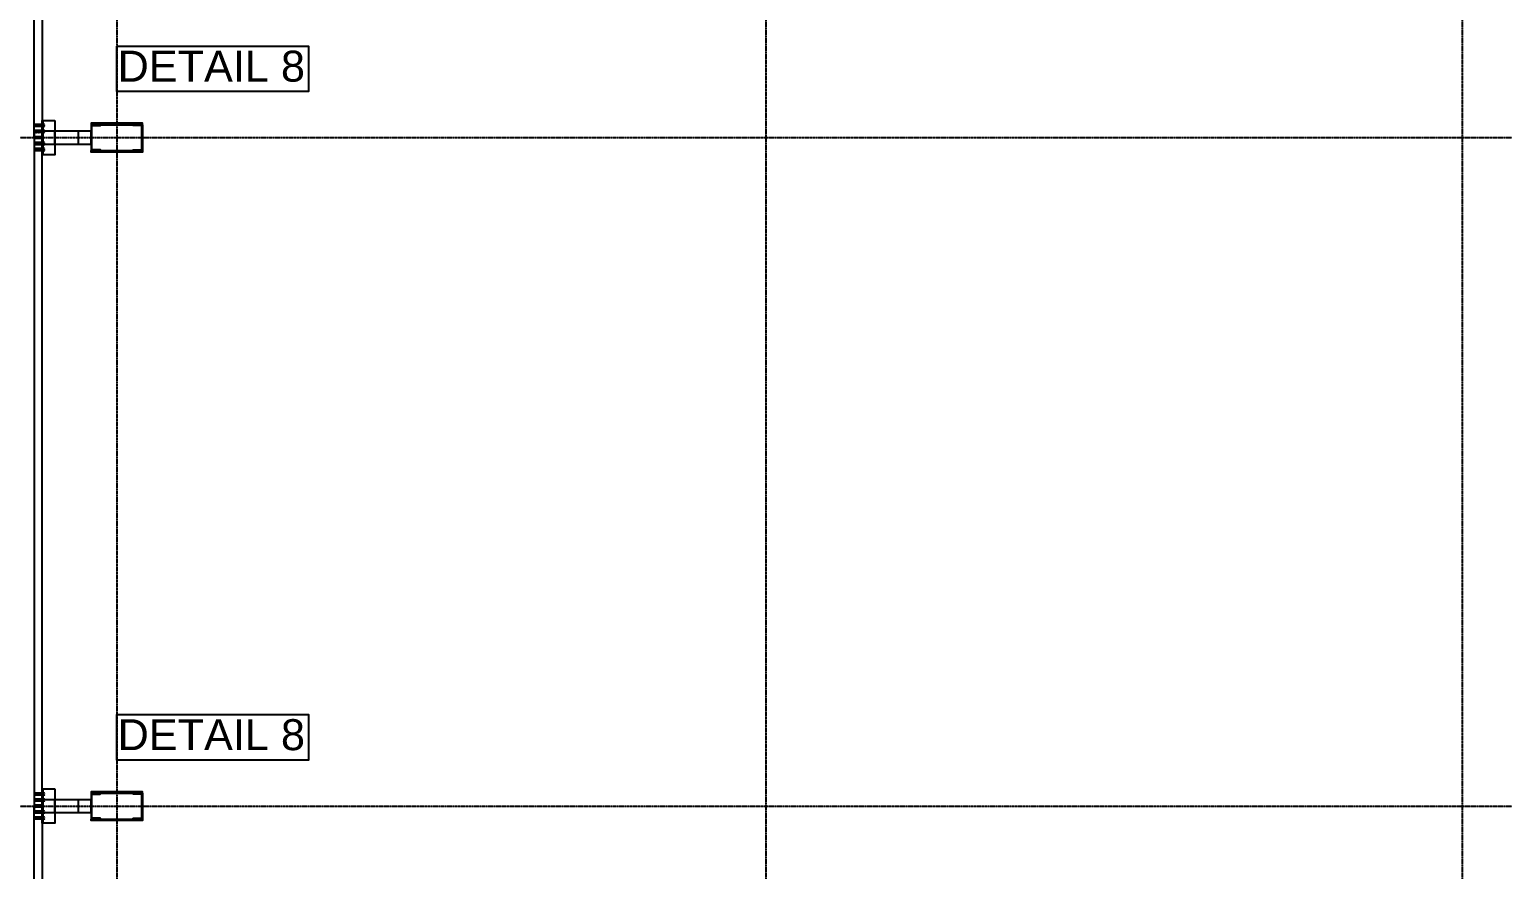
# Model space of a CAD drawing. Header units: millimetres. Extents: x 3470347 to 5996549, y -3470518 to 17149644.
# Drawn here: x 4994854 to 5006279, y 6795931 to 6802443 of the extents above; entities that cross this region are included whole.
import ezdxf
from ezdxf.enums import TextEntityAlignment as Align

# ---------------------------------------------------------------- set-up
doc = ezdxf.new("R2010")
doc.units = ezdxf.units.MM
doc.header["$MEASUREMENT"] = 0
doc.linetypes.add('CENTERX2', pattern=[4, 2.5, -0.5, 0.5, -0.5])
doc.linetypes.add('Continous', pattern=[0])
doc.layers.get('0').update_dxf_attribs({"linetype": 'CONTINUOUS', "lineweight": 25})
doc.layers.add('5', color=3, linetype='CONTINUOUS')
doc.layers.add('lintel', color=2, linetype='CONTINUOUS')
doc.layers.add('6 TEXT', color=7, linetype='CONTINUOUS', lineweight=25)
doc.layers.add('channnel', color=2, linetype='CONTINUOUS', lineweight=15)
doc.layers.add('rFOUNDATION', color=7, linetype='Continous', lineweight=15, true_color=0xd26722)
doc.styles.add('TITLE', font='arial.ttf')

msp = doc.modelspace()

# ---------------------------------------------------------------- hatches: boundary and pattern name
at = {"layer": '6 TEXT', "linetype": 'ByBlock'}
h = msp.add_hatch(color=8, dxfattribs=at)
h.dxf.hatch_style = 1
h.paths.add_polyline_path([(4995337.08, 6801698.67), (4995403.08, 6801698.67, 0.41421356), (4995406.08, 6801701.67), (4995406.08, 6801704.67), (4995331.08, 6801704.67), (4995331.08, 6801504.67), (4995406.08, 6801504.67), (4995406.08, 6801507.67, 0.41421356), (4995403.08, 6801510.67), (4995337.08, 6801510.67)])
h = msp.add_hatch(color=8, dxfattribs=at)
h.dxf.hatch_style = 1
h.paths.add_polyline_path([(4995725.08, 6801698.67), (4995659.08, 6801698.67, -0.41421356), (4995656.08, 6801701.67), (4995656.08, 6801704.67), (4995731.08, 6801704.67), (4995731.08, 6801504.67), (4995656.08, 6801504.67), (4995656.08, 6801507.67, -0.41421356), (4995659.08, 6801510.67), (4995725.08, 6801510.67)])
h = msp.add_hatch(color=8, dxfattribs=at)
h.dxf.hatch_style = 1
h.paths.add_polyline_path([(4995337.08, 6796516.67), (4995403.08, 6796516.67, 0.41421356), (4995406.08, 6796519.67), (4995406.08, 6796522.67), (4995331.08, 6796522.67), (4995331.08, 6796322.67), (4995406.08, 6796322.67), (4995406.08, 6796325.67, 0.41421356), (4995403.08, 6796328.67), (4995337.08, 6796328.67)])
h = msp.add_hatch(color=8, dxfattribs=at)
h.dxf.hatch_style = 1
h.paths.add_polyline_path([(4995725.08, 6796516.67), (4995659.08, 6796516.67, -0.41421356), (4995656.08, 6796519.67), (4995656.08, 6796522.67), (4995731.08, 6796522.67), (4995731.08, 6796322.67), (4995656.08, 6796322.67), (4995656.08, 6796325.67, -0.41421356), (4995659.08, 6796328.67), (4995725.08, 6796328.67)])

# ---------------------------------------------------------------- linework, layer by layer
at = {"color": 3}
for p, q in [((4994959.08, 6801471.34), (4994959.08, 6801738.01)), ((4994959.08, 6796289.34), (4994959.08, 6796556.01))]:
    msp.add_line(p, q, dxfattribs=at)
at = {"color": 8, "linetype": 'ByBlock'}
for p, q in [((4994959.08, 6801706.01), (4994891.08, 6801706.01)), ((4994959.08, 6801698.01), (4994891.08, 6801698.01)), ((4994959.08, 6801690.01), (4994891.08, 6801690.01)), ((4994959.08, 6801659.34), (4994891.08, 6801659.34)), ((4994959.08, 6801651.34), (4994891.08, 6801651.34)), ((4994959.08, 6801651.34), (4994891.08, 6801651.34)), ((4994959.08, 6801643.34), (4994891.08, 6801643.34)), ((4994959.08, 6801566.01), (4994891.08, 6801566.01)), ((4994959.08, 6801558.01), (4994891.08, 6801558.01)), ((4994959.08, 6801558.01), (4994891.08, 6801558.01)), ((4994959.08, 6801550.01), (4994891.08, 6801550.01)), ((4994959.08, 6801519.34), (4994891.08, 6801519.34)), ((4994959.08, 6801511.34), (4994891.08, 6801511.34)), ((4994959.08, 6801503.34), (4994891.08, 6801503.34)), ((4994959.08, 6796524.01), (4994891.08, 6796524.01)), ((4994959.08, 6796516.01), (4994891.08, 6796516.01)), ((4994959.08, 6796508.01), (4994891.08, 6796508.01)), ((4994959.08, 6796477.34), (4994891.08, 6796477.34)), ((4994959.08, 6796469.34), (4994891.08, 6796469.34)), ((4994959.08, 6796469.34), (4994891.08, 6796469.34)), ((4994959.08, 6796461.34), (4994891.08, 6796461.34)), ((4994959.08, 6796384.01), (4994891.08, 6796384.01)), ((4994959.08, 6796376.01), (4994891.08, 6796376.01)), ((4994959.08, 6796376.01), (4994891.08, 6796376.01)), ((4994959.08, 6796368.01), (4994891.08, 6796368.01)), ((4994959.08, 6796337.34), (4994891.08, 6796337.34)), ((4994959.08, 6796329.34), (4994891.08, 6796329.34)), ((4994959.08, 6796321.34), (4994891.08, 6796321.34))]:
    msp.add_line(p, q, dxfattribs=at)
at = {"color": 2}
for p, q in [((4994951.08, 6801611.34), (4994891.08, 6801611.34)), ((4994951.08, 6801611.34), (4994891.08, 6801611.34)), ((4994951.08, 6801598.01), (4994891.08, 6801598.01)), ((4994951.08, 6801598.01), (4994891.08, 6801598.01)), ((4994951.08, 6796429.34), (4994891.08, 6796429.34)), ((4994951.08, 6796429.34), (4994891.08, 6796429.34)), ((4994951.08, 6796416.01), (4994891.08, 6796416.01)), ((4994951.08, 6796416.01), (4994891.08, 6796416.01))]:
    msp.add_line(p, q, dxfattribs=at)
at = {"color": 6, "linetype": 'ByBlock'}
for points in [[(4994951.08, 6801611.34), (4994891.08, 6801611.34), (4994891.08, 6807084.01), (4994951.08, 6807084.01)], [(4994891.08, 6796429.34), (4994951.08, 6796429.34), (4994951.08, 6801598.01), (4994891.08, 6801598.01)], [(4994951.08, 6791552.34), (4994891.08, 6791552.34), (4994891.08, 6796416.01), (4994951.08, 6796416.01)]]:
    msp.add_lwpolyline(points, close=True, dxfattribs=at)
at = {"color": 3}
for points in [[(4995051.08, 6801738.01), (4995051.08, 6801471.34), (4994951.08, 6801471.34), (4994951.08, 6801738.01)], [(4994951.08, 6801554.67), (4995051.08, 6801554.67), (4995051.08, 6801654.67), (4994951.08, 6801654.67)], [(4995231.08, 6801554.67), (4995331.08, 6801554.67), (4995331.08, 6801654.67), (4995231.08, 6801654.67)], [(4995051.08, 6796556.01), (4995051.08, 6796289.34), (4994951.08, 6796289.34), (4994951.08, 6796556.01)], [(4994951.08, 6796372.67), (4995051.08, 6796372.67), (4995051.08, 6796472.67), (4994951.08, 6796472.67)], [(4995231.08, 6796372.67), (4995331.08, 6796372.67), (4995331.08, 6796472.67), (4995231.08, 6796472.67)]]:
    msp.add_lwpolyline(points, close=True, dxfattribs=at)
at = {"layer": '6 TEXT', "color": 8, "linetype": 'CENTERX2', "ltscale": 0.5}
for p, q in [((4995531.08, 6817657.4), (4995531.08, 6774264.13)), ((5000566.08, 6817657.4), (5000566.08, 6774264.13)), ((5005966.08, 6817657.4), (5005966.08, 6774264.13))]:
    msp.add_line(p, q, dxfattribs=at)
at = {"layer": '6 TEXT', "color": 6, "linetype": 'ByBlock'}
for points in [[(4995406.08, 6801701.67), (4995406.08, 6801704.67), (4995331.08, 6801704.67), (4995331.08, 6801504.67), (4995406.08, 6801504.67), (4995406.08, 6801507.67, 0.41421356), (4995403.08, 6801510.67), (4995337.08, 6801510.67), (4995337.08, 6801698.67), (4995403.08, 6801698.67, 0.41421356)], [(4995656.08, 6801701.67), (4995656.08, 6801704.67), (4995731.08, 6801704.67), (4995731.08, 6801504.67), (4995656.08, 6801504.67), (4995656.08, 6801507.67, -0.41421356), (4995659.08, 6801510.67), (4995725.08, 6801510.67), (4995725.08, 6801698.67), (4995659.08, 6801698.67, -0.41421356)], [(4995406.08, 6796519.67), (4995406.08, 6796522.67), (4995331.08, 6796522.67), (4995331.08, 6796322.67), (4995406.08, 6796322.67), (4995406.08, 6796325.67, 0.41421356), (4995403.08, 6796328.67), (4995337.08, 6796328.67), (4995337.08, 6796516.67), (4995403.08, 6796516.67, 0.41421356)], [(4995656.08, 6796519.67), (4995656.08, 6796522.67), (4995731.08, 6796522.67), (4995731.08, 6796322.67), (4995656.08, 6796322.67), (4995656.08, 6796325.67, -0.41421356), (4995659.08, 6796328.67), (4995725.08, 6796328.67), (4995725.08, 6796516.67), (4995659.08, 6796516.67, -0.41421356)]]:
    msp.add_lwpolyline(points, format="xyb", close=True, dxfattribs=at)
at = {"layer": '6 TEXT', "color": 8, "linetype": 'CENTERX2', "ltscale": 0.5}
for points in [[(4982503.56, 6801604.67), (5022418.94, 6801604.67)], [(4982503.56, 6796422.67), (5022418.94, 6796422.67)]]:
    msp.add_lwpolyline(points, dxfattribs=at)
at = {"layer": 'channnel', "color": 8, "linetype": 'ByBlock'}
for p, q in [((4994959.08, 6801706.01), (4994891.08, 6801706.01)), ((4994891.08, 6801706.01), (4994891.08, 6801690.01)), ((4994959.08, 6801690.01), (4994891.08, 6801690.01)), ((4994959.08, 6801659.34), (4994891.08, 6801659.34)), ((4994891.08, 6801659.34), (4994891.08, 6801643.34)), ((4994959.08, 6801643.34), (4994891.08, 6801643.34)), ((4994944.68, 6801690.01), (4994944.68, 6801706.01)), ((4994944.68, 6801643.34), (4994944.68, 6801659.34)), ((4994959.08, 6801708.67), (4994959.08, 6801687.34)), ((4994971.4, 6801708.67), (4994959.08, 6801708.67)), ((4994959.08, 6801698.01), (4994971.4, 6801698.01)), ((4994971.4, 6801687.34), (4994959.08, 6801687.34)), ((4994959.08, 6801662.01), (4994959.08, 6801640.67)), ((4994971.4, 6801662.01), (4994959.08, 6801662.01)), ((4994959.08, 6801651.34), (4994971.4, 6801651.34)), ((4994971.4, 6801640.67), (4994959.08, 6801640.67)), ((4994959.08, 6801566.01), (4994891.08, 6801566.01)), ((4994891.08, 6801550.01), (4994891.08, 6801566.01)), ((4994959.08, 6801550.01), (4994891.08, 6801550.01)), ((4994959.08, 6801519.34), (4994891.08, 6801519.34)), ((4994891.08, 6801503.34), (4994891.08, 6801519.34)), ((4994959.08, 6801503.34), (4994891.08, 6801503.34)), ((4994944.68, 6801566.01), (4994944.68, 6801550.01)), ((4994944.68, 6801519.34), (4994944.68, 6801503.34)), ((4994959.08, 6801547.34), (4994959.08, 6801568.67)), ((4994971.4, 6801568.67), (4994959.08, 6801568.67)), ((4994959.08, 6801558.01), (4994971.4, 6801558.01)), ((4994971.4, 6801547.34), (4994959.08, 6801547.34)), ((4994959.08, 6801500.67), (4994959.08, 6801522.01)), ((4994971.4, 6801522.01), (4994959.08, 6801522.01)), ((4994959.08, 6801511.34), (4994971.4, 6801511.34)), ((4994971.4, 6801500.67), (4994959.08, 6801500.67)), ((4994959.08, 6796524.01), (4994891.08, 6796524.01)), ((4994891.08, 6796524.01), (4994891.08, 6796508.01)), ((4994959.08, 6796508.01), (4994891.08, 6796508.01)), ((4994959.08, 6796477.34), (4994891.08, 6796477.34)), ((4994891.08, 6796477.34), (4994891.08, 6796461.34)), ((4994944.68, 6796508.01), (4994944.68, 6796524.01)), ((4994944.68, 6796461.34), (4994944.68, 6796477.34)), ((4994959.08, 6796526.67), (4994959.08, 6796505.34)), ((4994971.4, 6796526.67), (4994959.08, 6796526.67)), ((4994959.08, 6796516.01), (4994971.4, 6796516.01)), ((4994971.4, 6796505.34), (4994959.08, 6796505.34)), ((4994959.08, 6796480.01), (4994959.08, 6796458.67)), ((4994971.4, 6796480.01), (4994959.08, 6796480.01)), ((4994959.08, 6796469.34), (4994971.4, 6796469.34)), ((4994959.08, 6796461.34), (4994891.08, 6796461.34)), ((4994959.08, 6796384.01), (4994891.08, 6796384.01)), ((4994891.08, 6796368.01), (4994891.08, 6796384.01)), ((4994959.08, 6796368.01), (4994891.08, 6796368.01)), ((4994944.68, 6796384.01), (4994944.68, 6796368.01)), ((4994971.4, 6796458.67), (4994959.08, 6796458.67)), ((4994959.08, 6796365.34), (4994959.08, 6796386.67)), ((4994971.4, 6796386.67), (4994959.08, 6796386.67)), ((4994959.08, 6796376.01), (4994971.4, 6796376.01)), ((4994971.4, 6796365.34), (4994959.08, 6796365.34)), ((4994959.08, 6796337.34), (4994891.08, 6796337.34)), ((4994891.08, 6796321.34), (4994891.08, 6796337.34)), ((4994959.08, 6796321.34), (4994891.08, 6796321.34)), ((4994944.68, 6796337.34), (4994944.68, 6796321.34)), ((4994959.08, 6796318.67), (4994959.08, 6796340.01)), ((4994971.4, 6796340.01), (4994959.08, 6796340.01)), ((4994959.08, 6796329.34), (4994971.4, 6796329.34)), ((4994971.4, 6796318.67), (4994959.08, 6796318.67))]:
    msp.add_line(p, q, dxfattribs=at)
at = {"layer": 'channnel', "color": 8, "linetype": 'Continuous'}
for p, q in [((4994896.87, 6801690.59), (4994891.08, 6801703.02)), ((4994895.63, 6801690.01), (4994891.08, 6801699.76)), ((4994893.84, 6801690.59), (4994891.08, 6801696.51)), ((4994892.59, 6801690.01), (4994891.08, 6801693.26)), ((4994896.87, 6801643.92), (4994891.08, 6801656.35)), ((4994895.63, 6801643.34), (4994891.08, 6801653.1)), ((4994893.84, 6801643.92), (4994891.08, 6801649.84)), ((4994892.59, 6801643.34), (4994891.08, 6801646.59)), ((4994898.66, 6801690.01), (4994891.47, 6801705.43)), ((4994898.66, 6801643.34), (4994891.47, 6801658.76)), ((4994899.91, 6801690.59), (4994892.72, 6801706.01)), ((4994899.91, 6801643.92), (4994892.72, 6801659.34)), ((4994901.7, 6801690.01), (4994894.51, 6801705.43)), ((4994901.7, 6801643.34), (4994894.51, 6801658.76)), ((4994902.94, 6801690.59), (4994895.75, 6801706.01)), ((4994902.94, 6801643.92), (4994895.75, 6801659.34)), ((4994904.73, 6801690.01), (4994897.54, 6801705.43)), ((4994904.73, 6801643.34), (4994897.54, 6801658.76)), ((4994906.25, 6801690.01), (4994898.79, 6801706.01)), ((4994906.25, 6801643.34), (4994898.79, 6801659.34)), ((4994907.49, 6801690.59), (4994900.58, 6801705.43)), ((4994907.49, 6801643.92), (4994900.58, 6801658.76)), ((4994909.28, 6801690.01), (4994901.82, 6801706.01)), ((4994909.28, 6801643.34), (4994901.82, 6801659.34)), ((4994910.53, 6801690.59), (4994903.61, 6801705.43)), ((4994910.53, 6801643.92), (4994903.61, 6801658.76)), ((4994912.32, 6801690.01), (4994904.86, 6801706.01)), ((4994912.32, 6801643.34), (4994904.86, 6801659.34)), ((4994913.56, 6801690.59), (4994906.64, 6801705.43)), ((4994913.56, 6801643.92), (4994906.64, 6801658.76)), ((4994915.35, 6801690.01), (4994907.89, 6801706.01)), ((4994915.35, 6801643.34), (4994907.89, 6801659.34)), ((4994916.6, 6801690.59), (4994909.68, 6801705.43)), ((4994916.6, 6801643.92), (4994909.68, 6801658.76)), ((4994918.39, 6801690.01), (4994910.92, 6801706.01)), ((4994918.39, 6801643.34), (4994910.92, 6801659.34)), ((4994919.63, 6801690.59), (4994912.71, 6801705.43)), ((4994919.63, 6801643.92), (4994912.71, 6801658.76)), ((4994921.42, 6801690.01), (4994913.96, 6801706.01)), ((4994921.42, 6801643.34), (4994913.96, 6801659.34)), ((4994922.67, 6801690.59), (4994915.75, 6801705.43)), ((4994922.67, 6801643.92), (4994915.75, 6801658.76)), ((4994924.45, 6801690.01), (4994916.99, 6801706.01)), ((4994924.45, 6801643.34), (4994916.99, 6801659.34)), ((4994925.7, 6801690.59), (4994918.78, 6801705.43)), ((4994925.7, 6801643.92), (4994918.78, 6801658.76)), ((4994927.49, 6801690.01), (4994920.03, 6801706.01)), ((4994927.49, 6801643.34), (4994920.03, 6801659.34)), ((4994922.07, 6801690.59), (4994921.82, 6801705.43)), ((4994922.07, 6801643.92), (4994921.82, 6801658.76)), ((4994929.92, 6801690.01), (4994922.46, 6801706.01)), ((4994929.92, 6801643.34), (4994922.46, 6801659.34)), ((4994923.86, 6801690.01), (4994923.06, 6801706.01)), ((4994923.86, 6801643.34), (4994923.06, 6801659.34)), ((4994931.17, 6801690.59), (4994924.25, 6801705.43)), ((4994931.17, 6801643.92), (4994924.25, 6801658.76)), ((4994925.1, 6801690.59), (4994924.85, 6801705.43)), ((4994925.1, 6801643.92), (4994924.85, 6801658.76)), ((4994932.96, 6801690.01), (4994925.5, 6801706.01)), ((4994932.96, 6801643.34), (4994925.5, 6801659.34)), ((4994926.89, 6801690.01), (4994926.1, 6801706.01)), ((4994926.89, 6801643.34), (4994926.1, 6801659.34)), ((4994934.21, 6801690.59), (4994927.29, 6801705.43)), ((4994934.21, 6801643.92), (4994927.29, 6801658.76)), ((4994928.14, 6801690.59), (4994927.88, 6801705.43)), ((4994928.14, 6801643.92), (4994927.88, 6801658.76)), ((4994935.99, 6801690.01), (4994928.53, 6801706.01)), ((4994935.99, 6801643.34), (4994928.53, 6801659.34)), ((4994930.17, 6801705.76), (4994930.05, 6801706.01)), ((4994930.17, 6801659.09), (4994930.05, 6801659.34)), ((4994937.24, 6801690.59), (4994930.32, 6801705.43)), ((4994937.24, 6801643.92), (4994930.32, 6801658.76)), ((4994939.03, 6801690.01), (4994931.57, 6801706.01)), ((4994939.03, 6801643.34), (4994931.57, 6801659.34)), ((4994933.2, 6801705.76), (4994933.08, 6801706.01)), ((4994933.2, 6801659.09), (4994933.08, 6801659.34)), ((4994940.27, 6801690.59), (4994933.35, 6801705.43)), ((4994940.27, 6801643.92), (4994933.35, 6801658.76)), ((4994942.06, 6801690.01), (4994934.6, 6801706.01)), ((4994942.06, 6801643.34), (4994934.6, 6801659.34)), ((4994936.23, 6801705.76), (4994936.12, 6801706.01)), ((4994936.23, 6801659.09), (4994936.12, 6801659.34)), ((4994943.31, 6801690.59), (4994936.39, 6801705.43)), ((4994943.31, 6801643.92), (4994936.39, 6801658.76)), ((4994944.68, 6801690.9), (4994937.64, 6801706.01)), ((4994944.68, 6801644.23), (4994937.64, 6801659.34)), ((4994939.27, 6801705.76), (4994939.15, 6801706.01)), ((4994939.27, 6801659.09), (4994939.15, 6801659.34)), ((4994944.68, 6801694.15), (4994939.42, 6801705.43)), ((4994944.68, 6801647.49), (4994939.42, 6801658.76)), ((4994944.68, 6801697.41), (4994940.67, 6801706.01)), ((4994944.68, 6801650.74), (4994940.67, 6801659.34)), ((4994942.3, 6801705.76), (4994942.19, 6801706.01)), ((4994942.3, 6801659.09), (4994942.19, 6801659.34)), ((4994944.68, 6801700.66), (4994942.46, 6801705.43)), ((4994944.68, 6801653.99), (4994942.46, 6801658.76)), ((4994944.68, 6801703.91), (4994943.7, 6801706.01)), ((4994944.68, 6801657.25), (4994943.7, 6801659.34)), ((4994945.34, 6801705.76), (4994945.22, 6801706.01)), ((4994945.34, 6801659.09), (4994945.22, 6801659.34)), ((4994892.59, 6801566.01), (4994891.08, 6801562.76)), ((4994895.63, 6801566.01), (4994891.08, 6801556.25)), ((4994893.84, 6801565.43), (4994891.08, 6801559.5)), ((4994896.87, 6801565.43), (4994891.08, 6801553)), ((4994892.59, 6801519.34), (4994891.08, 6801516.09)), ((4994895.63, 6801519.34), (4994891.08, 6801509.58)), ((4994893.84, 6801518.76), (4994891.08, 6801512.84)), ((4994896.87, 6801518.76), (4994891.08, 6801506.33)), ((4994898.66, 6801566.01), (4994891.47, 6801550.59)), ((4994898.66, 6801519.34), (4994891.47, 6801503.92)), ((4994899.91, 6801565.43), (4994892.72, 6801550.01)), ((4994899.91, 6801518.76), (4994892.72, 6801503.34)), ((4994901.7, 6801566.01), (4994894.51, 6801550.59)), ((4994901.7, 6801519.34), (4994894.51, 6801503.92)), ((4994902.94, 6801565.43), (4994895.75, 6801550.01)), ((4994902.94, 6801518.76), (4994895.75, 6801503.34)), ((4994904.73, 6801566.01), (4994897.54, 6801550.59)), ((4994904.73, 6801519.34), (4994897.54, 6801503.92)), ((4994906.25, 6801566.01), (4994898.79, 6801550.01)), ((4994906.25, 6801519.34), (4994898.79, 6801503.34)), ((4994907.49, 6801565.43), (4994900.58, 6801550.59)), ((4994907.49, 6801518.76), (4994900.58, 6801503.92)), ((4994909.28, 6801566.01), (4994901.82, 6801550.01)), ((4994909.28, 6801519.34), (4994901.82, 6801503.34)), ((4994910.53, 6801565.43), (4994903.61, 6801550.59)), ((4994910.53, 6801518.76), (4994903.61, 6801503.92)), ((4994912.32, 6801566.01), (4994904.86, 6801550.01)), ((4994912.32, 6801519.34), (4994904.86, 6801503.34)), ((4994913.56, 6801565.43), (4994906.64, 6801550.59)), ((4994913.56, 6801518.76), (4994906.64, 6801503.92)), ((4994915.35, 6801566.01), (4994907.89, 6801550.01)), ((4994915.35, 6801519.34), (4994907.89, 6801503.34)), ((4994916.6, 6801565.43), (4994909.68, 6801550.59)), ((4994916.6, 6801518.76), (4994909.68, 6801503.92)), ((4994918.39, 6801566.01), (4994910.92, 6801550.01)), ((4994918.39, 6801519.34), (4994910.92, 6801503.34)), ((4994919.63, 6801565.43), (4994912.71, 6801550.59)), ((4994919.63, 6801518.76), (4994912.71, 6801503.92)), ((4994921.42, 6801566.01), (4994913.96, 6801550.01)), ((4994921.42, 6801519.34), (4994913.96, 6801503.34)), ((4994922.67, 6801565.43), (4994915.75, 6801550.59)), ((4994922.67, 6801518.76), (4994915.75, 6801503.92)), ((4994924.45, 6801566.01), (4994916.99, 6801550.01)), ((4994924.45, 6801519.34), (4994916.99, 6801503.34)), ((4994925.7, 6801565.43), (4994918.78, 6801550.59)), ((4994925.7, 6801518.76), (4994918.78, 6801503.92)), ((4994927.49, 6801566.01), (4994920.03, 6801550.01)), ((4994927.49, 6801519.34), (4994920.03, 6801503.34)), ((4994922.07, 6801565.43), (4994921.82, 6801550.59)), ((4994922.07, 6801518.76), (4994921.82, 6801503.92)), ((4994929.92, 6801566.01), (4994922.46, 6801550.01)), ((4994929.92, 6801519.34), (4994922.46, 6801503.34)), ((4994923.86, 6801566.01), (4994923.06, 6801550.01)), ((4994923.86, 6801519.34), (4994923.06, 6801503.34)), ((4994931.17, 6801565.43), (4994924.25, 6801550.59)), ((4994931.17, 6801518.76), (4994924.25, 6801503.92)), ((4994925.1, 6801565.43), (4994924.85, 6801550.59)), ((4994925.1, 6801518.76), (4994924.85, 6801503.92)), ((4994932.96, 6801566.01), (4994925.5, 6801550.01)), ((4994932.96, 6801519.34), (4994925.5, 6801503.34)), ((4994926.89, 6801566.01), (4994926.1, 6801550.01)), ((4994926.89, 6801519.34), (4994926.1, 6801503.34)), ((4994934.21, 6801565.43), (4994927.29, 6801550.59)), ((4994934.21, 6801518.76), (4994927.29, 6801503.92)), ((4994928.14, 6801565.43), (4994927.88, 6801550.59)), ((4994928.14, 6801518.76), (4994927.88, 6801503.92)), ((4994935.99, 6801566.01), (4994928.53, 6801550.01)), ((4994935.99, 6801519.34), (4994928.53, 6801503.34)), ((4994930.17, 6801550.26), (4994930.05, 6801550.01)), ((4994930.17, 6801503.59), (4994930.05, 6801503.34)), ((4994937.24, 6801565.43), (4994930.32, 6801550.59)), ((4994937.24, 6801518.76), (4994930.32, 6801503.92)), ((4994939.03, 6801566.01), (4994931.57, 6801550.01)), ((4994939.03, 6801519.34), (4994931.57, 6801503.34)), ((4994933.2, 6801550.26), (4994933.08, 6801550.01)), ((4994933.2, 6801503.59), (4994933.08, 6801503.34)), ((4994940.27, 6801565.43), (4994933.35, 6801550.59)), ((4994940.27, 6801518.76), (4994933.35, 6801503.92)), ((4994942.06, 6801566.01), (4994934.6, 6801550.01)), ((4994942.06, 6801519.34), (4994934.6, 6801503.34)), ((4994936.23, 6801550.26), (4994936.12, 6801550.01)), ((4994936.23, 6801503.59), (4994936.12, 6801503.34)), ((4994943.31, 6801565.43), (4994936.39, 6801550.59)), ((4994943.31, 6801518.76), (4994936.39, 6801503.92)), ((4994944.68, 6801565.11), (4994937.64, 6801550.01)), ((4994944.68, 6801518.45), (4994937.64, 6801503.34)), ((4994939.27, 6801550.26), (4994939.15, 6801550.01)), ((4994939.27, 6801503.59), (4994939.15, 6801503.34)), ((4994944.68, 6801561.86), (4994939.42, 6801550.59)), ((4994944.68, 6801515.19), (4994939.42, 6801503.92)), ((4994944.68, 6801558.61), (4994940.67, 6801550.01)), ((4994944.68, 6801511.94), (4994940.67, 6801503.34)), ((4994942.3, 6801550.26), (4994942.19, 6801550.01)), ((4994942.3, 6801503.59), (4994942.19, 6801503.34)), ((4994944.68, 6801555.35), (4994942.46, 6801550.59)), ((4994944.68, 6801508.69), (4994942.46, 6801503.92)), ((4994944.68, 6801552.1), (4994943.7, 6801550.01)), ((4994944.68, 6801505.43), (4994943.7, 6801503.34)), ((4994945.34, 6801550.26), (4994945.22, 6801550.01)), ((4994945.34, 6801503.59), (4994945.22, 6801503.34)), ((4994896.87, 6796508.59), (4994891.08, 6796521.02)), ((4994895.63, 6796508.01), (4994891.08, 6796517.76)), ((4994893.84, 6796508.59), (4994891.08, 6796514.51)), ((4994892.59, 6796508.01), (4994891.08, 6796511.26)), ((4994896.87, 6796461.92), (4994891.08, 6796474.35)), ((4994895.63, 6796461.34), (4994891.08, 6796471.1)), ((4994893.84, 6796461.92), (4994891.08, 6796467.84)), ((4994898.66, 6796508.01), (4994891.47, 6796523.43)), ((4994898.66, 6796461.34), (4994891.47, 6796476.76)), ((4994899.91, 6796508.59), (4994892.72, 6796524.01)), ((4994899.91, 6796461.92), (4994892.72, 6796477.34)), ((4994901.7, 6796508.01), (4994894.51, 6796523.43)), ((4994901.7, 6796461.34), (4994894.51, 6796476.76)), ((4994902.94, 6796508.59), (4994895.75, 6796524.01)), ((4994902.94, 6796461.92), (4994895.75, 6796477.34)), ((4994904.73, 6796508.01), (4994897.54, 6796523.43)), ((4994904.73, 6796461.34), (4994897.54, 6796476.76)), ((4994906.25, 6796508.01), (4994898.79, 6796524.01)), ((4994906.25, 6796461.34), (4994898.79, 6796477.34)), ((4994907.49, 6796508.59), (4994900.58, 6796523.43)), ((4994907.49, 6796461.92), (4994900.58, 6796476.76)), ((4994909.28, 6796508.01), (4994901.82, 6796524.01)), ((4994909.28, 6796461.34), (4994901.82, 6796477.34)), ((4994910.53, 6796508.59), (4994903.61, 6796523.43)), ((4994910.53, 6796461.92), (4994903.61, 6796476.76)), ((4994912.32, 6796508.01), (4994904.86, 6796524.01)), ((4994912.32, 6796461.34), (4994904.86, 6796477.34)), ((4994913.56, 6796508.59), (4994906.64, 6796523.43)), ((4994913.56, 6796461.92), (4994906.64, 6796476.76)), ((4994915.35, 6796508.01), (4994907.89, 6796524.01)), ((4994915.35, 6796461.34), (4994907.89, 6796477.34)), ((4994916.6, 6796508.59), (4994909.68, 6796523.43)), ((4994916.6, 6796461.92), (4994909.68, 6796476.76)), ((4994918.39, 6796508.01), (4994910.92, 6796524.01)), ((4994918.39, 6796461.34), (4994910.92, 6796477.34)), ((4994919.63, 6796508.59), (4994912.71, 6796523.43)), ((4994919.63, 6796461.92), (4994912.71, 6796476.76)), ((4994921.42, 6796508.01), (4994913.96, 6796524.01)), ((4994921.42, 6796461.34), (4994913.96, 6796477.34)), ((4994922.67, 6796508.59), (4994915.75, 6796523.43)), ((4994922.67, 6796461.92), (4994915.75, 6796476.76)), ((4994924.45, 6796508.01), (4994916.99, 6796524.01)), ((4994924.45, 6796461.34), (4994916.99, 6796477.34)), ((4994925.7, 6796508.59), (4994918.78, 6796523.43)), ((4994925.7, 6796461.92), (4994918.78, 6796476.76)), ((4994927.49, 6796508.01), (4994920.03, 6796524.01)), ((4994927.49, 6796461.34), (4994920.03, 6796477.34)), ((4994922.07, 6796508.59), (4994921.82, 6796523.43)), ((4994922.07, 6796461.92), (4994921.82, 6796476.76)), ((4994929.92, 6796508.01), (4994922.46, 6796524.01)), ((4994929.92, 6796461.34), (4994922.46, 6796477.34)), ((4994923.86, 6796508.01), (4994923.06, 6796524.01)), ((4994923.86, 6796461.34), (4994923.06, 6796477.34)), ((4994931.17, 6796508.59), (4994924.25, 6796523.43)), ((4994931.17, 6796461.92), (4994924.25, 6796476.76)), ((4994925.1, 6796508.59), (4994924.85, 6796523.43)), ((4994925.1, 6796461.92), (4994924.85, 6796476.76)), ((4994932.96, 6796508.01), (4994925.5, 6796524.01)), ((4994932.96, 6796461.34), (4994925.5, 6796477.34)), ((4994926.89, 6796508.01), (4994926.1, 6796524.01)), ((4994926.89, 6796461.34), (4994926.1, 6796477.34)), ((4994934.21, 6796508.59), (4994927.29, 6796523.43)), ((4994934.21, 6796461.92), (4994927.29, 6796476.76)), ((4994928.14, 6796508.59), (4994927.88, 6796523.43)), ((4994928.14, 6796461.92), (4994927.88, 6796476.76)), ((4994935.99, 6796508.01), (4994928.53, 6796524.01)), ((4994935.99, 6796461.34), (4994928.53, 6796477.34)), ((4994930.17, 6796523.76), (4994930.05, 6796524.01)), ((4994930.17, 6796477.09), (4994930.05, 6796477.34)), ((4994937.24, 6796508.59), (4994930.32, 6796523.43)), ((4994937.24, 6796461.92), (4994930.32, 6796476.76)), ((4994939.03, 6796508.01), (4994931.57, 6796524.01)), ((4994939.03, 6796461.34), (4994931.57, 6796477.34)), ((4994933.2, 6796523.76), (4994933.08, 6796524.01)), ((4994933.2, 6796477.09), (4994933.08, 6796477.34)), ((4994940.27, 6796508.59), (4994933.35, 6796523.43)), ((4994940.27, 6796461.92), (4994933.35, 6796476.76)), ((4994942.06, 6796508.01), (4994934.6, 6796524.01)), ((4994942.06, 6796461.34), (4994934.6, 6796477.34)), ((4994936.23, 6796523.76), (4994936.12, 6796524.01)), ((4994936.23, 6796477.09), (4994936.12, 6796477.34)), ((4994943.31, 6796508.59), (4994936.39, 6796523.43)), ((4994943.31, 6796461.92), (4994936.39, 6796476.76)), ((4994944.68, 6796508.9), (4994937.64, 6796524.01)), ((4994944.68, 6796462.23), (4994937.64, 6796477.34)), ((4994939.27, 6796523.76), (4994939.15, 6796524.01)), ((4994939.27, 6796477.09), (4994939.15, 6796477.34)), ((4994944.68, 6796512.15), (4994939.42, 6796523.43)), ((4994944.68, 6796465.49), (4994939.42, 6796476.76)), ((4994944.68, 6796515.41), (4994940.67, 6796524.01)), ((4994944.68, 6796468.74), (4994940.67, 6796477.34)), ((4994942.3, 6796523.76), (4994942.19, 6796524.01)), ((4994942.3, 6796477.09), (4994942.19, 6796477.34)), ((4994944.68, 6796518.66), (4994942.46, 6796523.43)), ((4994944.68, 6796471.99), (4994942.46, 6796476.76)), ((4994944.68, 6796521.91), (4994943.7, 6796524.01)), ((4994944.68, 6796475.25), (4994943.7, 6796477.34)), ((4994945.34, 6796523.76), (4994945.22, 6796524.01)), ((4994945.34, 6796477.09), (4994945.22, 6796477.34)), ((4994892.59, 6796461.34), (4994891.08, 6796464.59)), ((4994892.59, 6796384.01), (4994891.08, 6796380.76)), ((4994895.63, 6796384.01), (4994891.08, 6796374.25)), ((4994893.84, 6796383.43), (4994891.08, 6796377.5)), ((4994896.87, 6796383.43), (4994891.08, 6796371)), ((4994898.66, 6796384.01), (4994891.47, 6796368.59)), ((4994899.91, 6796383.43), (4994892.72, 6796368.01)), ((4994901.7, 6796384.01), (4994894.51, 6796368.59)), ((4994902.94, 6796383.43), (4994895.75, 6796368.01)), ((4994904.73, 6796384.01), (4994897.54, 6796368.59)), ((4994906.25, 6796384.01), (4994898.79, 6796368.01)), ((4994907.49, 6796383.43), (4994900.58, 6796368.59)), ((4994909.28, 6796384.01), (4994901.82, 6796368.01)), ((4994910.53, 6796383.43), (4994903.61, 6796368.59)), ((4994912.32, 6796384.01), (4994904.86, 6796368.01)), ((4994913.56, 6796383.43), (4994906.64, 6796368.59)), ((4994915.35, 6796384.01), (4994907.89, 6796368.01)), ((4994916.6, 6796383.43), (4994909.68, 6796368.59)), ((4994918.39, 6796384.01), (4994910.92, 6796368.01)), ((4994919.63, 6796383.43), (4994912.71, 6796368.59)), ((4994921.42, 6796384.01), (4994913.96, 6796368.01)), ((4994922.67, 6796383.43), (4994915.75, 6796368.59)), ((4994924.45, 6796384.01), (4994916.99, 6796368.01)), ((4994925.7, 6796383.43), (4994918.78, 6796368.59)), ((4994927.49, 6796384.01), (4994920.03, 6796368.01)), ((4994922.07, 6796383.43), (4994921.82, 6796368.59)), ((4994929.92, 6796384.01), (4994922.46, 6796368.01)), ((4994923.86, 6796384.01), (4994923.06, 6796368.01)), ((4994931.17, 6796383.43), (4994924.25, 6796368.59)), ((4994925.1, 6796383.43), (4994924.85, 6796368.59)), ((4994932.96, 6796384.01), (4994925.5, 6796368.01)), ((4994926.89, 6796384.01), (4994926.1, 6796368.01)), ((4994934.21, 6796383.43), (4994927.29, 6796368.59)), ((4994928.14, 6796383.43), (4994927.88, 6796368.59)), ((4994935.99, 6796384.01), (4994928.53, 6796368.01)), ((4994930.17, 6796368.26), (4994930.05, 6796368.01)), ((4994937.24, 6796383.43), (4994930.32, 6796368.59)), ((4994939.03, 6796384.01), (4994931.57, 6796368.01)), ((4994933.2, 6796368.26), (4994933.08, 6796368.01)), ((4994940.27, 6796383.43), (4994933.35, 6796368.59)), ((4994942.06, 6796384.01), (4994934.6, 6796368.01)), ((4994936.23, 6796368.26), (4994936.12, 6796368.01)), ((4994943.31, 6796383.43), (4994936.39, 6796368.59)), ((4994944.68, 6796383.11), (4994937.64, 6796368.01)), ((4994939.27, 6796368.26), (4994939.15, 6796368.01)), ((4994944.68, 6796379.86), (4994939.42, 6796368.59)), ((4994944.68, 6796376.61), (4994940.67, 6796368.01)), ((4994942.3, 6796368.26), (4994942.19, 6796368.01)), ((4994944.68, 6796373.35), (4994942.46, 6796368.59)), ((4994944.68, 6796370.1), (4994943.7, 6796368.01)), ((4994945.34, 6796368.26), (4994945.22, 6796368.01)), ((4994892.59, 6796337.34), (4994891.08, 6796334.09)), ((4994895.63, 6796337.34), (4994891.08, 6796327.58)), ((4994893.84, 6796336.76), (4994891.08, 6796330.84)), ((4994896.87, 6796336.76), (4994891.08, 6796324.33)), ((4994898.66, 6796337.34), (4994891.47, 6796321.92)), ((4994899.91, 6796336.76), (4994892.72, 6796321.34)), ((4994901.7, 6796337.34), (4994894.51, 6796321.92)), ((4994902.94, 6796336.76), (4994895.75, 6796321.34)), ((4994904.73, 6796337.34), (4994897.54, 6796321.92)), ((4994906.25, 6796337.34), (4994898.79, 6796321.34)), ((4994907.49, 6796336.76), (4994900.58, 6796321.92)), ((4994909.28, 6796337.34), (4994901.82, 6796321.34)), ((4994910.53, 6796336.76), (4994903.61, 6796321.92)), ((4994912.32, 6796337.34), (4994904.86, 6796321.34)), ((4994913.56, 6796336.76), (4994906.64, 6796321.92)), ((4994915.35, 6796337.34), (4994907.89, 6796321.34)), ((4994916.6, 6796336.76), (4994909.68, 6796321.92)), ((4994918.39, 6796337.34), (4994910.92, 6796321.34)), ((4994919.63, 6796336.76), (4994912.71, 6796321.92)), ((4994921.42, 6796337.34), (4994913.96, 6796321.34)), ((4994922.67, 6796336.76), (4994915.75, 6796321.92)), ((4994924.45, 6796337.34), (4994916.99, 6796321.34)), ((4994925.7, 6796336.76), (4994918.78, 6796321.92)), ((4994927.49, 6796337.34), (4994920.03, 6796321.34)), ((4994922.07, 6796336.76), (4994921.82, 6796321.92)), ((4994929.92, 6796337.34), (4994922.46, 6796321.34)), ((4994923.86, 6796337.34), (4994923.06, 6796321.34)), ((4994931.17, 6796336.76), (4994924.25, 6796321.92)), ((4994925.1, 6796336.76), (4994924.85, 6796321.92)), ((4994932.96, 6796337.34), (4994925.5, 6796321.34)), ((4994926.89, 6796337.34), (4994926.1, 6796321.34)), ((4994934.21, 6796336.76), (4994927.29, 6796321.92)), ((4994928.14, 6796336.76), (4994927.88, 6796321.92)), ((4994935.99, 6796337.34), (4994928.53, 6796321.34)), ((4994930.17, 6796321.59), (4994930.05, 6796321.34)), ((4994937.24, 6796336.76), (4994930.32, 6796321.92)), ((4994939.03, 6796337.34), (4994931.57, 6796321.34)), ((4994933.2, 6796321.59), (4994933.08, 6796321.34)), ((4994940.27, 6796336.76), (4994933.35, 6796321.92)), ((4994942.06, 6796337.34), (4994934.6, 6796321.34)), ((4994936.23, 6796321.59), (4994936.12, 6796321.34)), ((4994943.31, 6796336.76), (4994936.39, 6796321.92)), ((4994944.68, 6796336.45), (4994937.64, 6796321.34)), ((4994939.27, 6796321.59), (4994939.15, 6796321.34)), ((4994944.68, 6796333.19), (4994939.42, 6796321.92)), ((4994944.68, 6796329.94), (4994940.67, 6796321.34)), ((4994942.3, 6796321.59), (4994942.19, 6796321.34)), ((4994944.68, 6796326.69), (4994942.46, 6796321.92)), ((4994944.68, 6796323.43), (4994943.7, 6796321.34)), ((4994945.34, 6796321.59), (4994945.22, 6796321.34))]:
    msp.add_line(p, q, dxfattribs=at)
for centre, radius, start, end in [((4994892.1, 6801705.72), 0.688, 25, 205), ((4994892.1, 6801659.05), 0.688, 25, 205), ((4994893.22, 6801690.3), 0.688, 205, 25), ((4994893.22, 6801643.63), 0.688, 205, 25), ((4994895.13, 6801705.72), 0.688, 25, 205), ((4994895.13, 6801659.05), 0.688, 25, 205), ((4994896.25, 6801690.3), 0.687, 205, 25), ((4994896.25, 6801643.63), 0.687, 205, 25), ((4994898.16, 6801705.72), 0.688, 25, 205), ((4994898.16, 6801659.05), 0.688, 25, 205), ((4994899.29, 6801690.3), 0.688, 205, 25), ((4994899.29, 6801643.63), 0.688, 205, 25), ((4994901.2, 6801705.72), 0.688, 25, 205), ((4994901.2, 6801659.05), 0.688, 25, 205), ((4994902.32, 6801690.3), 0.688, 205, 25), ((4994902.32, 6801643.63), 0.688, 205, 25), ((4994904.23, 6801705.72), 0.688, 25, 205), ((4994904.23, 6801659.05), 0.688, 25, 205), ((4994906.87, 6801690.3), 0.688, 205, 25), ((4994906.87, 6801643.63), 0.688, 205, 25), ((4994907.27, 6801705.72), 0.688, 25, 205), ((4994907.27, 6801659.05), 0.688, 25, 205), ((4994909.91, 6801690.3), 0.688, 205, 25), ((4994909.91, 6801643.63), 0.688, 205, 25), ((4994910.3, 6801705.72), 0.688, 25, 205), ((4994910.3, 6801659.05), 0.688, 25, 205), ((4994912.94, 6801690.3), 0.687, 205, 25), ((4994912.94, 6801643.63), 0.687, 205, 25), ((4994913.34, 6801705.72), 0.687, 25, 205), ((4994913.34, 6801659.05), 0.687, 25, 205), ((4994915.97, 6801690.3), 0.688, 205, 25), ((4994915.97, 6801643.63), 0.688, 205, 25), ((4994916.37, 6801705.72), 0.688, 25, 205), ((4994916.37, 6801659.05), 0.688, 25, 205), ((4994919.01, 6801690.3), 0.688, 205, 25), ((4994919.01, 6801643.63), 0.688, 205, 25), ((4994919.4, 6801705.72), 0.688, 25, 205), ((4994919.4, 6801659.05), 0.688, 25, 205), ((4994922.04, 6801690.3), 0.687, 205, 25), ((4994922.04, 6801643.63), 0.687, 205, 25), ((4994922.44, 6801705.72), 0.688, 25, 205), ((4994922.44, 6801659.05), 0.688, 25, 205), ((4994924.24, 6801685.27), 5.75, 55.569041, 112.192993), ((4994924.24, 6801638.6), 5.75, 55.569041, 112.192993), ((4994925.71, 6801710.75), 5.75, 235.569041, 292.192993), ((4994925.71, 6801664.08), 5.75, 235.569041, 292.192993), ((4994924.48, 6801690.3), 0.688, 205, 25), ((4994924.48, 6801643.63), 0.688, 205, 25), ((4994924.88, 6801705.72), 0.687, 25, 205), ((4994924.88, 6801659.05), 0.687, 25, 205), ((4994925.08, 6801690.3), 0.688, 205, 25), ((4994925.08, 6801643.63), 0.688, 205, 25), ((4994925.47, 6801705.72), 0.688, 25, 205), ((4994925.47, 6801659.05), 0.688, 25, 205), ((4994927.51, 6801690.3), 0.687, 205, 25), ((4994927.51, 6801643.63), 0.687, 205, 25), ((4994927.91, 6801705.72), 0.688, 25, 205), ((4994927.91, 6801659.05), 0.688, 25, 205), ((4994930.55, 6801690.3), 0.687, 205, 25), ((4994930.55, 6801643.63), 0.687, 205, 25), ((4994930.94, 6801705.72), 0.688, 25, 205), ((4994930.94, 6801659.05), 0.688, 25, 205), ((4994933.58, 6801690.3), 0.687, 205, 25), ((4994933.58, 6801643.63), 0.687, 205, 25), ((4994933.98, 6801705.72), 0.688, 25, 205), ((4994933.98, 6801659.05), 0.688, 25, 205), ((4994936.62, 6801690.3), 0.687, 205, 25), ((4994936.62, 6801643.63), 0.687, 205, 25), ((4994937.01, 6801705.72), 0.688, 25, 205), ((4994937.01, 6801659.05), 0.688, 25, 205), ((4994939.65, 6801690.3), 0.687, 205, 25), ((4994939.65, 6801643.63), 0.687, 205, 25), ((4994940.05, 6801705.72), 0.688, 25, 205), ((4994940.05, 6801659.05), 0.688, 25, 205), ((4994942.69, 6801690.3), 0.687, 205, 25), ((4994942.69, 6801643.63), 0.687, 205, 25), ((4994943.08, 6801705.72), 0.688, 25, 205), ((4994943.08, 6801659.05), 0.688, 25, 205), ((4994892.1, 6801550.3), 0.688, 155, 335), ((4994892.1, 6801503.63), 0.688, 155, 335), ((4994893.22, 6801565.72), 0.688, 335, 155), ((4994893.22, 6801519.05), 0.688, 335, 155), ((4994895.13, 6801550.3), 0.688, 155, 335), ((4994895.13, 6801503.63), 0.688, 155, 335), ((4994896.25, 6801565.72), 0.687, 335, 155), ((4994896.25, 6801519.05), 0.687, 335, 155), ((4994898.16, 6801550.3), 0.688, 155, 335), ((4994898.16, 6801503.63), 0.688, 155, 335), ((4994899.29, 6801565.72), 0.688, 335, 155), ((4994899.29, 6801519.05), 0.688, 335, 155), ((4994901.2, 6801550.3), 0.688, 155, 335), ((4994901.2, 6801503.63), 0.688, 155, 335), ((4994902.32, 6801565.72), 0.688, 335, 155), ((4994902.32, 6801519.05), 0.688, 335, 155), ((4994904.23, 6801550.3), 0.688, 155, 335), ((4994904.23, 6801503.63), 0.688, 155, 335), ((4994906.87, 6801565.72), 0.688, 335, 155), ((4994906.87, 6801519.05), 0.688, 335, 155), ((4994907.27, 6801550.3), 0.688, 155, 335), ((4994907.27, 6801503.63), 0.688, 155, 335), ((4994909.91, 6801565.72), 0.688, 335, 155), ((4994909.91, 6801519.05), 0.688, 335, 155), ((4994910.3, 6801550.3), 0.688, 155, 335), ((4994910.3, 6801503.63), 0.688, 155, 335), ((4994912.94, 6801565.72), 0.687, 335, 155), ((4994912.94, 6801519.05), 0.687, 335, 155), ((4994913.34, 6801550.3), 0.687, 155, 335), ((4994913.34, 6801503.63), 0.687, 155, 335), ((4994915.97, 6801565.72), 0.688, 335, 155), ((4994915.97, 6801519.05), 0.688, 335, 155), ((4994916.37, 6801550.3), 0.688, 155, 335), ((4994916.37, 6801503.63), 0.688, 155, 335), ((4994919.01, 6801565.72), 0.688, 335, 155), ((4994919.01, 6801519.05), 0.688, 335, 155), ((4994919.4, 6801550.3), 0.688, 155, 335), ((4994919.4, 6801503.63), 0.688, 155, 335), ((4994922.04, 6801565.72), 0.687, 335, 155), ((4994922.04, 6801519.05), 0.687, 335, 155), ((4994922.44, 6801550.3), 0.688, 155, 335), ((4994922.44, 6801503.63), 0.688, 155, 335), ((4994924.24, 6801570.75), 5.75, 247.807007, 304.430959), ((4994924.24, 6801524.08), 5.75, 247.807007, 304.430959), ((4994925.71, 6801545.27), 5.75, 67.807007, 124.430959), ((4994925.71, 6801498.6), 5.75, 67.807007, 124.430959), ((4994924.48, 6801565.72), 0.688, 335, 155), ((4994924.48, 6801519.05), 0.688, 335, 155), ((4994924.88, 6801550.3), 0.687, 155, 335), ((4994924.88, 6801503.63), 0.687, 155, 335), ((4994925.08, 6801565.72), 0.688, 335, 155), ((4994925.08, 6801519.05), 0.688, 335, 155), ((4994925.47, 6801550.3), 0.688, 155, 335), ((4994925.47, 6801503.63), 0.688, 155, 335), ((4994927.51, 6801565.72), 0.687, 335, 155), ((4994927.51, 6801519.05), 0.687, 335, 155), ((4994927.91, 6801550.3), 0.688, 155, 335), ((4994927.91, 6801503.63), 0.688, 155, 335), ((4994930.55, 6801565.72), 0.687, 335, 155), ((4994930.55, 6801519.05), 0.687, 335, 155), ((4994930.94, 6801550.3), 0.688, 155, 335), ((4994930.94, 6801503.63), 0.688, 155, 335), ((4994933.58, 6801565.72), 0.687, 335, 155), ((4994933.58, 6801519.05), 0.687, 335, 155), ((4994933.98, 6801550.3), 0.688, 155, 335), ((4994933.98, 6801503.63), 0.688, 155, 335), ((4994936.62, 6801565.72), 0.687, 335, 155), ((4994936.62, 6801519.05), 0.687, 335, 155), ((4994937.01, 6801550.3), 0.688, 155, 335), ((4994937.01, 6801503.63), 0.688, 155, 335), ((4994939.65, 6801565.72), 0.687, 335, 155), ((4994939.65, 6801519.05), 0.687, 335, 155), ((4994940.05, 6801550.3), 0.688, 155, 335), ((4994940.05, 6801503.63), 0.688, 155, 335), ((4994942.69, 6801565.72), 0.687, 335, 155), ((4994942.69, 6801519.05), 0.687, 335, 155), ((4994943.08, 6801550.3), 0.688, 155, 335), ((4994943.08, 6801503.63), 0.688, 155, 335), ((4994892.1, 6796523.72), 0.688, 25, 205), ((4994892.1, 6796477.05), 0.688, 25, 205), ((4994893.22, 6796508.3), 0.688, 205, 25), ((4994895.13, 6796523.72), 0.688, 25, 205), ((4994895.13, 6796477.05), 0.688, 25, 205), ((4994896.25, 6796508.3), 0.687, 205, 25), ((4994898.16, 6796523.72), 0.688, 25, 205), ((4994898.16, 6796477.05), 0.688, 25, 205), ((4994899.29, 6796508.3), 0.688, 205, 25), ((4994901.2, 6796523.72), 0.688, 25, 205), ((4994901.2, 6796477.05), 0.688, 25, 205), ((4994902.32, 6796508.3), 0.688, 205, 25), ((4994904.23, 6796523.72), 0.688, 25, 205), ((4994904.23, 6796477.05), 0.688, 25, 205), ((4994906.87, 6796508.3), 0.688, 205, 25), ((4994907.27, 6796523.72), 0.688, 25, 205), ((4994907.27, 6796477.05), 0.688, 25, 205), ((4994909.91, 6796508.3), 0.688, 205, 25), ((4994910.3, 6796523.72), 0.688, 25, 205), ((4994910.3, 6796477.05), 0.688, 25, 205), ((4994912.94, 6796508.3), 0.687, 205, 25), ((4994913.34, 6796523.72), 0.687, 25, 205), ((4994913.34, 6796477.05), 0.687, 25, 205), ((4994915.97, 6796508.3), 0.688, 205, 25), ((4994916.37, 6796523.72), 0.688, 25, 205), ((4994916.37, 6796477.05), 0.688, 25, 205), ((4994919.01, 6796508.3), 0.688, 205, 25), ((4994919.4, 6796523.72), 0.688, 25, 205), ((4994919.4, 6796477.05), 0.688, 25, 205), ((4994922.04, 6796508.3), 0.687, 205, 25), ((4994922.44, 6796523.72), 0.688, 25, 205), ((4994922.44, 6796477.05), 0.688, 25, 205), ((4994924.24, 6796503.27), 5.75, 55.569041, 112.192993), ((4994925.71, 6796528.75), 5.75, 235.569041, 292.192993), ((4994925.71, 6796482.08), 5.75, 235.569041, 292.192993), ((4994924.48, 6796508.3), 0.688, 205, 25), ((4994924.88, 6796523.72), 0.687, 25, 205), ((4994924.88, 6796477.05), 0.687, 25, 205), ((4994925.08, 6796508.3), 0.688, 205, 25), ((4994925.47, 6796523.72), 0.688, 25, 205), ((4994925.47, 6796477.05), 0.688, 25, 205), ((4994927.51, 6796508.3), 0.687, 205, 25), ((4994927.91, 6796523.72), 0.688, 25, 205), ((4994927.91, 6796477.05), 0.688, 25, 205), ((4994930.55, 6796508.3), 0.687, 205, 25), ((4994930.94, 6796523.72), 0.688, 25, 205), ((4994930.94, 6796477.05), 0.688, 25, 205), ((4994933.58, 6796508.3), 0.687, 205, 25), ((4994933.98, 6796523.72), 0.688, 25, 205), ((4994933.98, 6796477.05), 0.688, 25, 205), ((4994936.62, 6796508.3), 0.687, 205, 25), ((4994937.01, 6796523.72), 0.688, 25, 205), ((4994937.01, 6796477.05), 0.688, 25, 205), ((4994939.65, 6796508.3), 0.687, 205, 25), ((4994940.05, 6796523.72), 0.688, 25, 205), ((4994940.05, 6796477.05), 0.688, 25, 205), ((4994942.69, 6796508.3), 0.687, 205, 25), ((4994943.08, 6796523.72), 0.688, 25, 205), ((4994943.08, 6796477.05), 0.688, 25, 205), ((4994892.1, 6796368.3), 0.688, 155, 335), ((4994893.22, 6796461.63), 0.688, 205, 25), ((4994893.22, 6796383.72), 0.688, 335, 155), ((4994895.13, 6796368.3), 0.688, 155, 335), ((4994896.25, 6796461.63), 0.687, 205, 25), ((4994896.25, 6796383.72), 0.687, 335, 155), ((4994898.16, 6796368.3), 0.688, 155, 335), ((4994899.29, 6796461.63), 0.688, 205, 25), ((4994899.29, 6796383.72), 0.688, 335, 155), ((4994901.2, 6796368.3), 0.688, 155, 335), ((4994902.32, 6796461.63), 0.688, 205, 25), ((4994902.32, 6796383.72), 0.688, 335, 155), ((4994904.23, 6796368.3), 0.688, 155, 335), ((4994906.87, 6796461.63), 0.688, 205, 25), ((4994906.87, 6796383.72), 0.688, 335, 155), ((4994907.27, 6796368.3), 0.688, 155, 335), ((4994909.91, 6796461.63), 0.688, 205, 25), ((4994909.91, 6796383.72), 0.688, 335, 155), ((4994910.3, 6796368.3), 0.688, 155, 335), ((4994912.94, 6796461.63), 0.687, 205, 25), ((4994912.94, 6796383.72), 0.687, 335, 155), ((4994913.34, 6796368.3), 0.687, 155, 335), ((4994915.97, 6796461.63), 0.688, 205, 25), ((4994915.97, 6796383.72), 0.688, 335, 155), ((4994916.37, 6796368.3), 0.688, 155, 335), ((4994919.01, 6796461.63), 0.688, 205, 25), ((4994919.01, 6796383.72), 0.688, 335, 155), ((4994919.4, 6796368.3), 0.688, 155, 335), ((4994922.04, 6796461.63), 0.687, 205, 25), ((4994922.04, 6796383.72), 0.687, 335, 155), ((4994922.44, 6796368.3), 0.688, 155, 335), ((4994924.24, 6796456.6), 5.75, 55.569041, 112.192993), ((4994924.24, 6796388.75), 5.75, 247.807007, 304.430959), ((4994925.71, 6796363.27), 5.75, 67.807007, 124.430959), ((4994924.48, 6796461.63), 0.688, 205, 25), ((4994924.48, 6796383.72), 0.688, 335, 155), ((4994924.88, 6796368.3), 0.687, 155, 335), ((4994925.08, 6796461.63), 0.688, 205, 25), ((4994925.08, 6796383.72), 0.688, 335, 155), ((4994925.47, 6796368.3), 0.688, 155, 335), ((4994927.51, 6796461.63), 0.687, 205, 25), ((4994927.51, 6796383.72), 0.687, 335, 155), ((4994927.91, 6796368.3), 0.688, 155, 335), ((4994930.55, 6796461.63), 0.687, 205, 25), ((4994930.55, 6796383.72), 0.687, 335, 155), ((4994930.94, 6796368.3), 0.688, 155, 335), ((4994933.58, 6796461.63), 0.687, 205, 25), ((4994933.58, 6796383.72), 0.687, 335, 155), ((4994933.98, 6796368.3), 0.688, 155, 335), ((4994936.62, 6796461.63), 0.687, 205, 25), ((4994936.62, 6796383.72), 0.687, 335, 155), ((4994937.01, 6796368.3), 0.688, 155, 335), ((4994939.65, 6796461.63), 0.687, 205, 25), ((4994939.65, 6796383.72), 0.687, 335, 155), ((4994940.05, 6796368.3), 0.688, 155, 335), ((4994942.69, 6796461.63), 0.687, 205, 25), ((4994942.69, 6796383.72), 0.687, 335, 155), ((4994943.08, 6796368.3), 0.688, 155, 335), ((4994892.1, 6796321.63), 0.688, 155, 335), ((4994893.22, 6796337.05), 0.688, 335, 155), ((4994895.13, 6796321.63), 0.688, 155, 335), ((4994896.25, 6796337.05), 0.687, 335, 155), ((4994898.16, 6796321.63), 0.688, 155, 335), ((4994899.29, 6796337.05), 0.688, 335, 155), ((4994901.2, 6796321.63), 0.688, 155, 335), ((4994902.32, 6796337.05), 0.688, 335, 155), ((4994904.23, 6796321.63), 0.688, 155, 335), ((4994906.87, 6796337.05), 0.688, 335, 155), ((4994907.27, 6796321.63), 0.688, 155, 335), ((4994909.91, 6796337.05), 0.688, 335, 155), ((4994910.3, 6796321.63), 0.688, 155, 335), ((4994912.94, 6796337.05), 0.687, 335, 155), ((4994913.34, 6796321.63), 0.687, 155, 335), ((4994915.97, 6796337.05), 0.688, 335, 155), ((4994916.37, 6796321.63), 0.688, 155, 335), ((4994919.01, 6796337.05), 0.688, 335, 155), ((4994919.4, 6796321.63), 0.688, 155, 335), ((4994922.04, 6796337.05), 0.687, 335, 155), ((4994922.44, 6796321.63), 0.688, 155, 335), ((4994924.24, 6796342.08), 5.75, 247.807007, 304.430959), ((4994925.71, 6796316.6), 5.75, 67.807007, 124.430959), ((4994924.48, 6796337.05), 0.688, 335, 155), ((4994924.88, 6796321.63), 0.687, 155, 335), ((4994925.08, 6796337.05), 0.688, 335, 155), ((4994925.47, 6796321.63), 0.688, 155, 335), ((4994927.51, 6796337.05), 0.687, 335, 155), ((4994927.91, 6796321.63), 0.688, 155, 335), ((4994930.55, 6796337.05), 0.687, 335, 155), ((4994930.94, 6796321.63), 0.688, 155, 335), ((4994933.58, 6796337.05), 0.687, 335, 155), ((4994933.98, 6796321.63), 0.688, 155, 335), ((4994936.62, 6796337.05), 0.687, 335, 155), ((4994937.01, 6796321.63), 0.688, 155, 335), ((4994939.65, 6796337.05), 0.687, 335, 155), ((4994940.05, 6796321.63), 0.688, 155, 335), ((4994942.69, 6796337.05), 0.687, 335, 155), ((4994943.08, 6796321.63), 0.688, 155, 335)]:
    msp.add_arc(centre, radius, start, end, dxfattribs=at)
at = {"layer": 'channnel', "color": 8, "linetype": 'ByBlock'}
for centre in [(4994957.86, 6801703.34), (4994957.86, 6801692.67), (4994957.86, 6801656.67), (4994957.86, 6801646.01), (4994957.86, 6801563.34), (4994957.86, 6801552.67), (4994957.86, 6801516.67), (4994957.86, 6801506.01), (4994957.86, 6796521.34), (4994957.86, 6796510.67), (4994957.86, 6796474.67), (4994957.86, 6796464.01), (4994957.86, 6796381.34), (4994957.86, 6796370.67), (4994957.86, 6796334.67), (4994957.86, 6796324.01)]:
    msp.add_arc(centre, 14.55, 338.498425, 21.501575, dxfattribs=at)
at = {"layer": 'lintel', "color": 1, "linetype": 'ByBlock'}
for points in [[(4995531.08, 6802314.65), (4997017.86, 6802314.65), (4997017.86, 6801961.96), (4995531.08, 6801961.96)], [(4995331.08, 6801704.67), (4995731.08, 6801704.67), (4995731.08, 6801716.67), (4995331.08, 6801716.67)], [(4995331.08, 6801504.67), (4995731.08, 6801504.67), (4995731.08, 6801492.67), (4995331.08, 6801492.67)], [(4995531.08, 6797132.65), (4997017.86, 6797132.65), (4997017.86, 6796779.96), (4995531.08, 6796779.96)], [(4995331.08, 6796522.67), (4995731.08, 6796522.67), (4995731.08, 6796534.67), (4995331.08, 6796534.67)], [(4995331.08, 6796322.67), (4995731.08, 6796322.67), (4995731.08, 6796310.67), (4995331.08, 6796310.67)]]:
    msp.add_lwpolyline(points, close=True, dxfattribs=at)
at = {"layer": 'lintel', "color": 5, "linetype": 'ByBlock'}
for points in [[(4994891.08, 6801654.67), (4994891.08, 6801554.67), (4995331.08, 6801554.67), (4995331.08, 6801654.67), (4994891.08, 6801654.67)], [(4994891.08, 6796472.67), (4994891.08, 6796372.67), (4995331.08, 6796372.67), (4995331.08, 6796472.67), (4994891.08, 6796472.67)]]:
    msp.add_lwpolyline(points, dxfattribs=at)
at = {"layer": 'rFOUNDATION', "linetype": 'ByBlock'}
msp.add_lwpolyline([(4994891.08, 6807605.67), (5011641.08, 6807605.67), (5011641.08, 6777237.67), (4994891.08, 6777237.67)], close=True, dxfattribs=at)

# ---------------------------------------------------------------- texts
at = {"layer": '5', "linetype": 'ByBlock', "style": 'TITLE'}
for p in [(4996263.9, 6802158.47), (4996263.9, 6796976.47)]:
    msp.add_text('DETAIL 8', height=240, dxfattribs=at).set_placement(p, align=Align.MIDDLE_CENTER)

doc.saveas('drawing.dxf')
